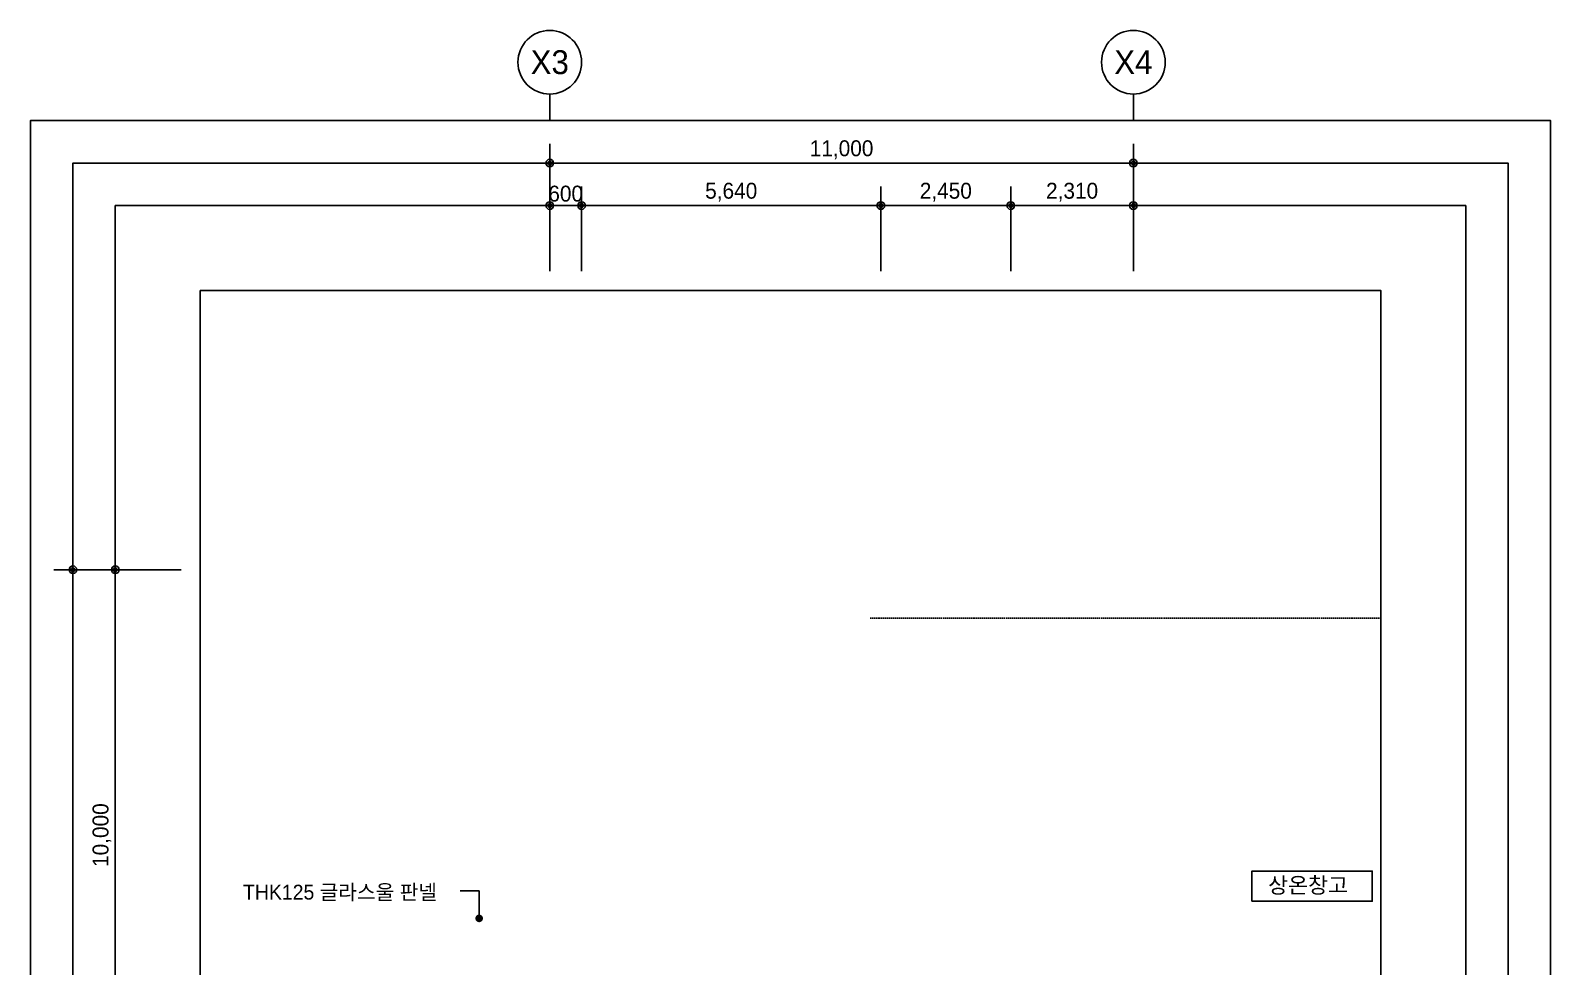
# Model space of a CAD drawing. Header units: millimetres. Extents: x 252711992 to 505989238, y 504776675 to 1009617600.
# Drawn here: x 253473934 to 253502587, y 504812077 to 504829718 of the extents above; entities that cross this region are included whole.
import ezdxf
from ezdxf.enums import TextEntityAlignment as Align

# ---------------------------------------------------------------- set-up
doc = ezdxf.new("R2010")
doc.units = ezdxf.units.MM
doc.linetypes.add('DASHEDX2', pattern=[38.1, 25.4, -12.7])
for name, color, linetype in [('$ZCDB_AUDIT_GENERATED_600D18', 7, 'Continuous'), ('4A.TEC TEXT', 7, 'Continuous'), ('4A.TEC TEXT 2', 3, 'Continuous'), ('4A.TEC 심볼', 7, 'Continuous'), ('TEX', 3, 'Continuous'), ('TEXT', 7, 'Continuous'), ('㈜SE&C TEXT', 7, 'Continuous')]:
    doc.layers.add(name, color=color, linetype=linetype)
doc.layers.add('DEFPOINT', color=135, linetype='Continuous', plot=False)
doc.styles.add('GHS', font='malgun.ttf')
doc.styles.add('나눔고딕', font='')
doc.styles.add('돋움', font='')
doc.styles.add('울릉도L', font='')
doc.styles.get('나눔고딕').set_extended_font_data('Dotum')
doc.styles.get('돋움').set_extended_font_data('Dotum')
doc.styles.get('울릉도L').set_extended_font_data('Dotum')
doc.dimstyles.new('DIM_600(외부치수)', dxfattribs={"dimscale": 400, "dimtxt": 3.3, "dimasz": 1, "dimexe": 2, "dimexo": 2, "dimgap": 1, "dimtad": 1, "dimdec": 0, "dimdsep": 46, "dimlunit": 6, "dimtxsty": '나눔고딕', "dimblk1": 'DIMDOT', "dimblk2": 'DIMDOT', "dimsah": 1, "dimcen": 2.5, "dimdle": 1.5, "dimclrd": 8, "dimclre": 8, "dimclrt": 3, "dimadec": 0, "dimazin": 0, "dimtfac": 1, "dimtdec": 0, "dimtix": 1, "dimtmove": 2, "dimatfit": 3, "dimldrblk": 'DIMDOT', "dimfxl": 1, "dimtvp": 1, "dimtolj": 1, "dimtzin": 0, "dimarcsym": 0})

# ---------------------------------------------------------------- blocks, each defined once
blk = doc.blocks.new('DIMDOT')
at = {"color": 0}
blk.add_line((-2, 0), (2, 0), dxfattribs=at)
for radius in [0.5, 0.25]:
    blk.add_circle((0, 0), radius, dxfattribs=at)
blk = doc.blocks.new('*D402')
at = {"layer": '$ZCDB_AUDIT_GENERATED_600D18', "color": 8, "lineweight": -2, "transparency": 16777216}
for p, q in [((253476774, 504819554), (253474374, 504819554)), ((253474734, 504819410), (253474734, 504788698)), ((253476774, 504788554), (253474374, 504788554))]:
    blk.add_line(p, q, dxfattribs=at)
at = {"layer": 'Defpoints', "color": 0, "transparency": 16777216}
for p in [(253477134, 504819554, -43462), (253474734, 504788554), (253477134, 504788554, 8378)]:
    blk.add_point(p, dxfattribs=at)
at = {"layer": '$ZCDB_AUDIT_GENERATED_600D18', "color": 8, "lineweight": -2, "transparency": 16777216, "xscale": 144, "yscale": 144, "zscale": 144}
for p, rotation in [((253474734, 504819554), 90), ((253474734, 504788554), 270)]:
    blk.add_blockref('DIMDOT', p, dxfattribs=dict(at, rotation=rotation))
at = {"layer": '$ZCDB_AUDIT_GENERATED_600D18', "color": 3, "transparency": 16777216, "insert": (253474483, 504804054), "char_height": 300, "attachment_point": 5, "rotation": 90, "style": '나눔고딕'}
blk.add_mtext('\\A1;31,000', dxfattribs=at)
blk = doc.blocks.new('*D408')
at = {"layer": '$ZCDB_AUDIT_GENERATED_600D18', "color": 8, "lineweight": -2, "transparency": 16777216}
for p, q in [((253476774, 504819554), (253475174, 504819554)), ((253475534, 504819410), (253475534, 504809698)), ((253476774, 504809554), (253475174, 504809554))]:
    blk.add_line(p, q, dxfattribs=at)
at = {"layer": 'Defpoints', "color": 0, "transparency": 16777216}
for p in [(253477134, 504819554, -12609), (253475534, 504809554), (253477134, 504809554, 4114)]:
    blk.add_point(p, dxfattribs=at)
at = {"layer": '$ZCDB_AUDIT_GENERATED_600D18', "color": 8, "lineweight": -2, "transparency": 16777216, "xscale": 144, "yscale": 144, "zscale": 144}
for p, rotation in [((253475534, 504819554), 90), ((253475534, 504809554), 270)]:
    blk.add_blockref('DIMDOT', p, dxfattribs=dict(at, rotation=rotation))
at = {"layer": '$ZCDB_AUDIT_GENERATED_600D18', "color": 3, "transparency": 16777216, "insert": (253475283, 504814554), "char_height": 300, "attachment_point": 5, "rotation": 90, "style": '나눔고딕'}
blk.add_mtext('\\A1;10,000', dxfattribs=at)
blk = doc.blocks.new('*D411')
at = {"layer": '$ZCDB_AUDIT_GENERATED_600D18', "color": 8, "lineweight": -2, "transparency": 16777216}
for p, q in [((253483723, 504825178), (253483723, 504827578)), ((253494723, 504825178), (253494723, 504827578)), ((253483867, 504827218), (253494579, 504827218))]:
    blk.add_line(p, q, dxfattribs=at)
at = {"layer": 'Defpoints', "color": 0, "transparency": 16777216}
for p in [(253494723, 504827218), (253483723, 504824818), (253494723, 504824818, 0)]:
    blk.add_point(p, dxfattribs=at)
at = {"layer": '$ZCDB_AUDIT_GENERATED_600D18', "color": 8, "lineweight": -2, "transparency": 16777216, "xscale": 144, "yscale": 144, "zscale": 144, "rotation": 180}
blk.add_blockref('DIMDOT', (253483723, 504827218), dxfattribs=at)
at = {"layer": '$ZCDB_AUDIT_GENERATED_600D18', "color": 8, "lineweight": -2, "transparency": 16777216, "xscale": 144, "yscale": 144, "zscale": 144}
blk.add_blockref('DIMDOT', (253494723, 504827218), dxfattribs=at)
at = {"layer": '$ZCDB_AUDIT_GENERATED_600D18', "color": 3, "transparency": 16777216, "insert": (253489223, 504827469), "char_height": 300, "attachment_point": 5, "style": '나눔고딕'}
blk.add_mtext('\\A1;11,000', dxfattribs=at)
blk = doc.blocks.new('*D412')
at = {"layer": '$ZCDB_AUDIT_GENERATED_600D18', "color": 8, "lineweight": -2, "transparency": 16777216}
for p, q in [((253483723, 504825178), (253483723, 504826778)), ((253484323, 504825178), (253484323, 504826778)), ((253483579, 504826418), (253483435, 504826418)), ((253483723, 504826418), (253484323, 504826418)), ((253484467, 504826418), (253484611, 504826418))]:
    blk.add_line(p, q, dxfattribs=at)
at = {"layer": 'Defpoints', "color": 0, "transparency": 16777216}
for p in [(253484323, 504826418), (253483723, 504824818, -2940), (253484323, 504824818, -2940)]:
    blk.add_point(p, dxfattribs=at)
at = {"layer": '$ZCDB_AUDIT_GENERATED_600D18', "color": 8, "lineweight": -2, "transparency": 16777216, "xscale": 144, "yscale": 144, "zscale": 144}
blk.add_blockref('DIMDOT', (253483723, 504826418), dxfattribs=at)
at = {"layer": '$ZCDB_AUDIT_GENERATED_600D18', "color": 8, "lineweight": -2, "transparency": 16777216, "xscale": 144, "yscale": 144, "zscale": 144, "rotation": 180}
blk.add_blockref('DIMDOT', (253484323, 504826418), dxfattribs=at)
at = {"layer": '$ZCDB_AUDIT_GENERATED_600D18', "color": 3, "transparency": 16777216, "insert": (253484023, 504826640), "char_height": 300, "attachment_point": 5, "style": '나눔고딕'}
blk.add_mtext('\\A1;600', dxfattribs=at)
blk = doc.blocks.new('ccs122')
at = {"layer": '4A.TEC 심볼'}
blk.add_line((0, 8), (0, 3), dxfattribs=at)
blk.add_circle((0, 14), 6, dxfattribs=at)
at = {"layer": '4A.TEC TEXT 2', "color": 3, "style": 'GHS'}
blk.add_attdef('NO', text='', height=4.5, dxfattribs=at).set_placement((-0.01, 14.02), align=Align.MIDDLE_CENTER)
blk = doc.blocks.new('*D413')
at = {"layer": '$ZCDB_AUDIT_GENERATED_600D18', "color": 8, "lineweight": -2, "transparency": 16777216}
for p, q in [((253492413, 504825178), (253492413, 504826778)), ((253494723, 504825178), (253494723, 504826778)), ((253494579, 504826418), (253492557, 504826418))]:
    blk.add_line(p, q, dxfattribs=at)
at = {"layer": 'Defpoints', "color": 0, "transparency": 16777216}
for p in [(253492413, 504826418), (253492413, 504824818, -2809), (253494723, 504824818, -6672)]:
    blk.add_point(p, dxfattribs=at)
at = {"layer": '$ZCDB_AUDIT_GENERATED_600D18', "color": 8, "lineweight": -2, "transparency": 16777216, "xscale": 144, "yscale": 144, "zscale": 144, "rotation": 180}
blk.add_blockref('DIMDOT', (253492413, 504826418), dxfattribs=at)
at = {"layer": '$ZCDB_AUDIT_GENERATED_600D18', "color": 8, "lineweight": -2, "transparency": 16777216, "xscale": 144, "yscale": 144, "zscale": 144}
blk.add_blockref('DIMDOT', (253494723, 504826418), dxfattribs=at)
at = {"layer": '$ZCDB_AUDIT_GENERATED_600D18', "color": 3, "transparency": 16777216, "insert": (253493568, 504826669), "char_height": 300, "attachment_point": 5, "style": '나눔고딕'}
blk.add_mtext('\\A1;2,310', dxfattribs=at)
blk = doc.blocks.new('*D414')
at = {"layer": '$ZCDB_AUDIT_GENERATED_600D18', "color": 8, "lineweight": -2, "transparency": 16777216}
for p, q in [((253484323, 504825178), (253484323, 504826778)), ((253489963, 504825178), (253489963, 504826778)), ((253484467, 504826418), (253489819, 504826418))]:
    blk.add_line(p, q, dxfattribs=at)
at = {"layer": 'Defpoints', "color": 0, "transparency": 16777216}
for p in [(253489963, 504826418), (253484323, 504824818, -2940), (253489963, 504824818, -2940)]:
    blk.add_point(p, dxfattribs=at)
at = {"layer": '$ZCDB_AUDIT_GENERATED_600D18', "color": 8, "lineweight": -2, "transparency": 16777216, "xscale": 144, "yscale": 144, "zscale": 144, "rotation": 180}
blk.add_blockref('DIMDOT', (253484323, 504826418), dxfattribs=at)
at = {"layer": '$ZCDB_AUDIT_GENERATED_600D18', "color": 8, "lineweight": -2, "transparency": 16777216, "xscale": 144, "yscale": 144, "zscale": 144}
blk.add_blockref('DIMDOT', (253489963, 504826418), dxfattribs=at)
at = {"layer": '$ZCDB_AUDIT_GENERATED_600D18', "color": 3, "transparency": 16777216, "insert": (253487143, 504826669), "char_height": 300, "attachment_point": 5, "style": '나눔고딕'}
blk.add_mtext('\\A1;5,640', dxfattribs=at)
blk = doc.blocks.new('*D410')
at = {"layer": '$ZCDB_AUDIT_GENERATED_600D18', "color": 8, "lineweight": -2, "transparency": 16777216}
for p, q in [((253489963, 504825178), (253489963, 504826778)), ((253492413, 504825178), (253492413, 504826778)), ((253492269, 504826418), (253490107, 504826418))]:
    blk.add_line(p, q, dxfattribs=at)
at = {"layer": 'Defpoints', "color": 0, "transparency": 16777216}
for p in [(253489963, 504826418), (253489963, 504824818, -2940), (253492413, 504824818, -2940)]:
    blk.add_point(p, dxfattribs=at)
at = {"layer": '$ZCDB_AUDIT_GENERATED_600D18', "color": 8, "lineweight": -2, "transparency": 16777216, "xscale": 144, "yscale": 144, "zscale": 144, "rotation": 180}
blk.add_blockref('DIMDOT', (253489963, 504826418), dxfattribs=at)
at = {"layer": '$ZCDB_AUDIT_GENERATED_600D18', "color": 8, "lineweight": -2, "transparency": 16777216, "xscale": 144, "yscale": 144, "zscale": 144}
blk.add_blockref('DIMDOT', (253492413, 504826418), dxfattribs=at)
at = {"layer": '$ZCDB_AUDIT_GENERATED_600D18', "color": 3, "transparency": 16777216, "insert": (253491188, 504826669), "char_height": 300, "attachment_point": 5, "style": '나눔고딕'}
blk.add_mtext('\\A1;2,450', dxfattribs=at)

msp = doc.modelspace()

# ---------------------------------------------------------------- linework, layer by layer
at = {"layer": 'DEFPOINT'}
for points in [[(253473933.68, 504776996.25), (253473933.68, 504828017.81), (253502587.24, 504828017.81), (253502587.24, 504776996.25)], [(253474733.68, 504776996.25), (253474733.68, 504827217.81), (253501787.24, 504827217.81), (253501787.24, 504776996.25)], [(253475533.68, 504776996.25), (253475533.68, 504826417.81), (253500987.24, 504826417.81), (253500987.24, 504776996.25)]]:
    msp.add_lwpolyline(points, dxfattribs=at)
msp.add_lwpolyline([(253477133.68, 504824817.81), (253499387.24, 504824817.81), (253499387.24, 504776996.25), (253477133.68, 504776996.25)], close=True, dxfattribs=at)
at = {"layer": 'TEX', "color": 1, "elevation": 2940.29}
msp.add_lwpolyline([(253482391.93, 504812984.96), (253482391.93, 504813503.72), (253482036.13, 504813503.72)], dxfattribs=at)
at = {"layer": 'TEXT', "color": 251, "linetype": 'DASHEDX2'}
msp.add_line((253489763.38, 504818644.87, 10756.89), (253499387.24, 504818644.87, 10756.89), dxfattribs=at)
at = {"layer": 'TEXT'}
msp.add_lwpolyline([(253496958.18, 504813308.8), (253499226.89, 504813308.8), (253499226.89, 504813875.47), (253496958.18, 504813875.47)], close=True, dxfattribs=at)
at = {"layer": '㈜SE&C TEXT', "color": 1, "const_width": 71.73, "elevation": 2940.29}
msp.add_lwpolyline([(253482427.8, 504812984.96, 1), (253482356.07, 504812984.96, 1)], format="xyb", close=True, dxfattribs=at)

# ---------------------------------------------------------------- block references
at = {"layer": '4A.TEC 심볼'}
ref = msp.add_blockref('ccs122', (253483723.38, 504827717.81, 10757.34), dxfattribs=dict(at, xscale=99.99999954993666, yscale=99.99999954993666, zscale=99.99999954993666))
ref.add_attrib('NO', 'X3', dxfattribs={"layer": '0', "color": 3, "height": 450, "style": '울릉도L'}).set_placement((253483722.77, 504829119.6, 10757.34), align=Align.MIDDLE_CENTER)
ref = msp.add_blockref('ccs122', (253494723.38, 504827717.81, 10757.34), dxfattribs=dict(at, xscale=99.99999954993666, yscale=99.99999954993666, zscale=99.99999954993666))
ref.add_attrib('NO', 'X4', dxfattribs={"layer": '0', "color": 3, "height": 450, "style": '울릉도L'}).set_placement((253494722.77, 504829119.6, 10757.34), align=Align.MIDDLE_CENTER)

# ---------------------------------------------------------------- texts
at = {"layer": '4A.TEC TEXT', "style": '돋움'}
msp.add_text('THK125 글라스울 판넬', height=280, dxfattribs=at).set_placement((253477940.99, 504813479.71, 2940.29), align=Align.MIDDLE_LEFT)
at = {"layer": 'TEXT', "style": '돋움'}
msp.add_text('상온창고', height=300, dxfattribs=at).set_placement((253497262.65, 504813610.46), align=Align.MIDDLE_LEFT)

# ---------------------------------------------------------------- dimensions: what is measured, and where the dimension line sits
at = {"layer": '$ZCDB_AUDIT_GENERATED_600D18'}
for base, p1, p2, picture, middle in [((253494723.38, 504827217.81, 10757.34), (253483723.38, 504824817.81, 10757.34), (253494723.38, 504824817.81, 10757.34), '*D411', (253489223.38, 504827468.91, 10757.34)), ((253484323.38, 504826417.81, 10757.34), (253483723.38, 504824817.81, 7817.06), (253484323.38, 504824817.81, 7817.06), '*D412', (253484023.38, 504826640.01, 10757.34))]:
    dim = msp.add_linear_dim(base=base, p1=p1, p2=p2, dimstyle='DIM_600(외부치수)', override={"dimscale": 600, "dimtxt": 0.5, "dimasz": 0.24, "dimexe": 0.6, "dimexo": 0.6, "dimgap": 0.12, "dimdec": 1, "dimdle": 0.5}, dxfattribs=at)
    dim.commit()
    dim.dimension.update_dxf_attribs({"geometry": picture, "text_midpoint": middle})
for base, p1, p2, angle, picture, middle in [((253489963.38, 504826417.81, 10757.34), (253484323.38, 504824817.81, 7817.06), (253489963.38, 504824817.81, 7817.06), 0, '*D414', (253487143.38, 504826668.91, 10757.34)), ((253489963.38, 504826417.81, 10757.34), (253492413.38, 504824817.81, 7817.06), (253489963.38, 504824817.81, 7817.06), 180, '*D410', (253491188.38, 504826668.91, 10757.34)), ((253492413.38, 504826417.81, 10757.34), (253494723.38, 504824817.81, 4085.1), (253492413.38, 504824817.81, 7947.98), 180, '*D413', (253493568.38, 504826668.91, 10757.34)), ((253474733.68, 504788553.96, 903.01), (253477133.68, 504819553.96, -42558.53), (253477133.68, 504788553.96, 9280.94), 270, '*D402', (253474482.57, 504804053.96, 903.01)), ((253475533.68, 504809553.96, 903.01), (253477133.68, 504819553.96, -11705.69), (253477133.68, 504809553.96, 5016.72), 270, '*D408', (253475282.57, 504814553.96, 903.01))]:
    dim = msp.add_linear_dim(base=base, p1=p1, p2=p2, angle=angle, dimstyle='DIM_600(외부치수)', override={"dimscale": 600, "dimtxt": 0.5, "dimasz": 0.24, "dimexe": 0.6, "dimexo": 0.6, "dimgap": 0.12, "dimdec": 1, "dimdle": 0.5}, dxfattribs=at)
    dim.commit()
    dim.dimension.update_dxf_attribs({"geometry": picture, "text_midpoint": middle})

doc.saveas('drawing.dxf')
